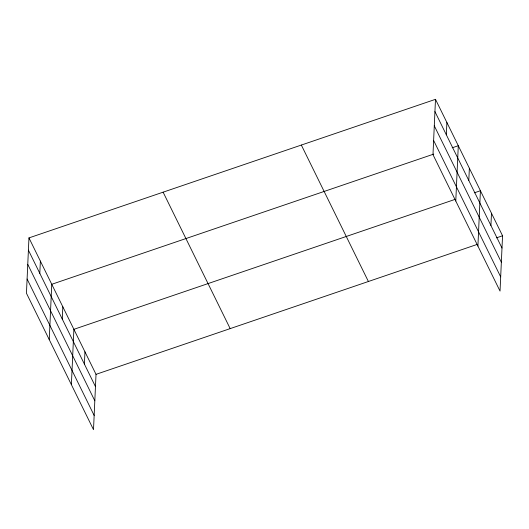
<?xml version="1.0" encoding="UTF-8"?>
<svg xmlns="http://www.w3.org/2000/svg" width="529" height="529" viewBox="0 0 529 529"><rect width="100%" height="100%" fill="white"/><g stroke="black" fill="none" stroke-linecap="round" stroke-linejoin="round"><path stroke-width="0.79" d="M28.963 237.905L26.45 293.231L93.507 429.674L96.02 374.347L28.963 237.905L435.493 99.326L502.55 235.769L500.037 291.095L432.98 154.653L435.493 99.326M39.807 273.361L40.363 261.101M49.25 339.618L51.763 284.291L433.76 154.084M62.27 319.066L62.825 306.807M71.382 384.643L73.895 329.322L455.125 199.367M84.402 364.091L84.957 351.831M446.331 134.783L446.893 122.523M455.78 201.046L458.293 145.72L452.156 147.809M468.8 180.495L469.355 168.235M477.905 246.071L480.418 190.744L474.288 192.834M490.925 225.519L491.487 213.26M96.02 374.347L477.251 244.391M496.42 237.858L502.55 235.769M434.931 111.593L501.995 248.035M434.289 125.803L501.347 262.245M433.621 140.443L500.685 276.885M301.338 145.058L368.396 281.501M163.117 192.172L230.175 328.615M28.407 250.164L95.465 386.606M27.759 264.374L94.823 400.817M27.098 279.021L94.155 415.457"/></g></svg>
